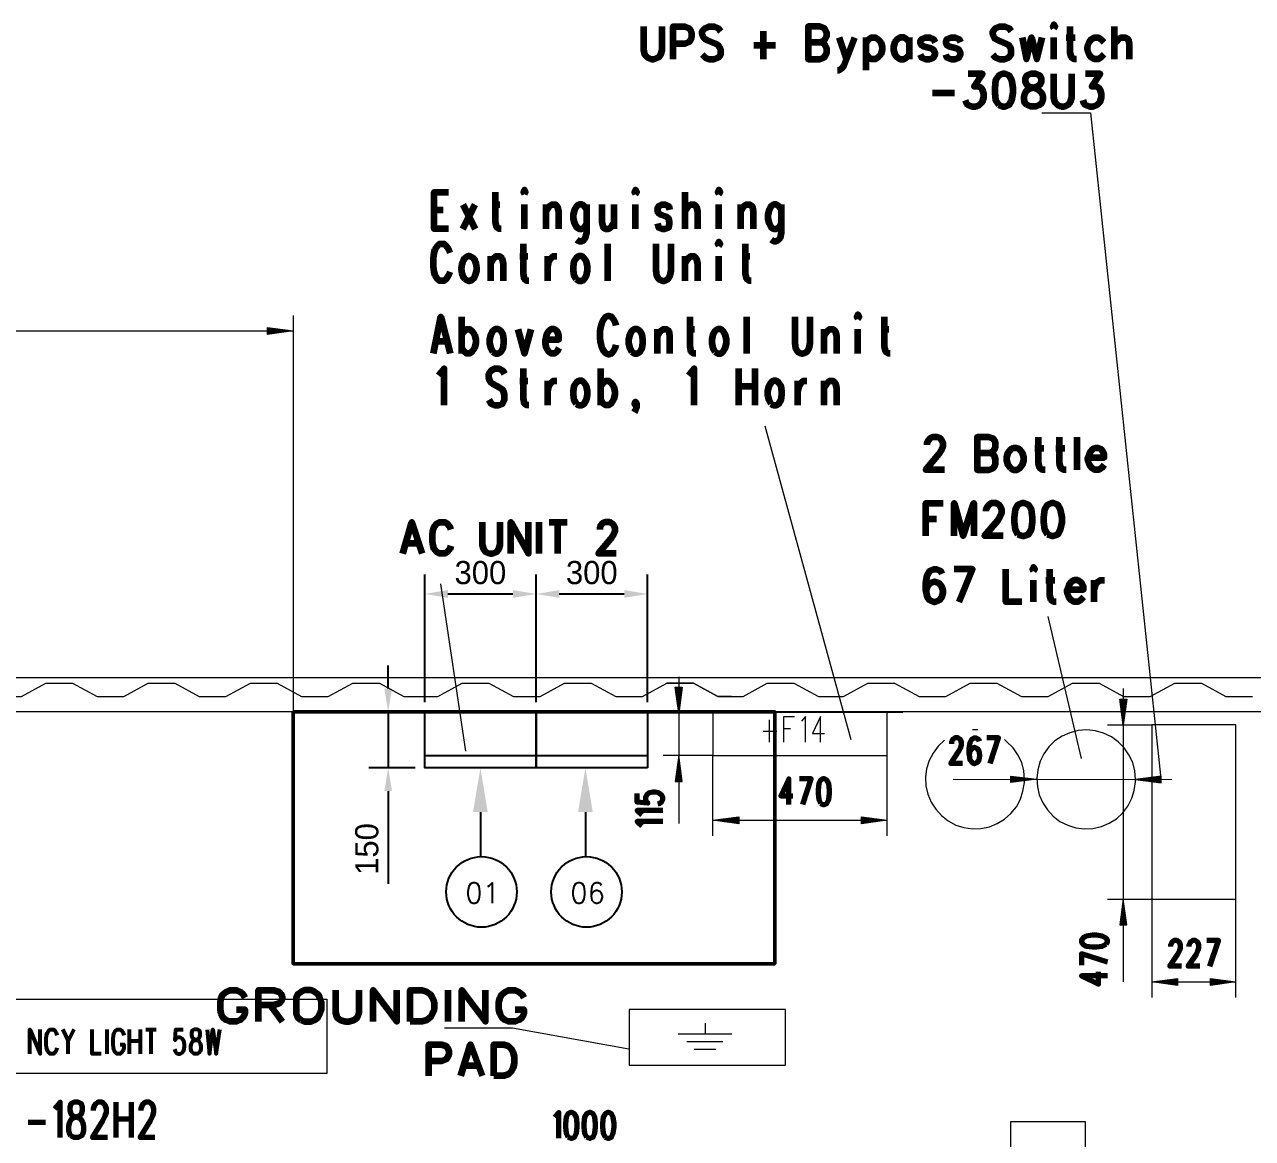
# Model space of a CAD drawing. Header units: metres. Extents: x 1223 to 5739, y -151236 to 19014.
# Drawn here: x 5089.5 to 5169, y -150991.4 to -150919.3 of the extents above; entities that cross this region are included whole.
import ezdxf
from ezdxf.enums import TextEntityAlignment as Align

# ---------------------------------------------------------------- set-up
doc = ezdxf.new("R2010")
doc.units = ezdxf.units.M
doc.layers.add('3', color=4, linetype='Continuous', lineweight=0)
for name, color, linetype in [('5', 5, 'Continuous'), ('ELL4', 3, 'Continuous'), ('PDF_Geometry', 7, 'Continuous')]:
    doc.layers.add(name, color=color, linetype=linetype)
doc.styles.add('R80', font='simplex.shx', dxfattribs={"height": 2})
doc.dimstyles.new('ISO-25', dxfattribs={"dimtxt": 2.5, "dimasz": 2.5, "dimexe": 1.25, "dimexo": 0.625, "dimtad": 1, "dimtxsty": 'Standard', "dimcen": 2.5, "dimadec": 0, "dimazin": 0, "dimtfac": 1, "dimtmove": 0, "dimatfit": 3, "dimfxl": 1, "dimarcsym": 0})

# ---------------------------------------------------------------- blocks, each defined once
blk = doc.blocks.new('*D10')
at = {"color": 0, "lineweight": -2}
for p, q in [((5149.093, -150883.291), (5149.093, -150875.046)), ((5156.307, -150883.291), (5156.307, -150875.046)), ((5150.593, -150876.296), (5154.807, -150876.296))]:
    blk.add_line(p, q, dxfattribs=at)
at = {"color": 0}
for points in [[(5150.593, -150876.046), (5150.593, -150876.546), (5149.093, -150876.296)], [(5154.807, -150876.546), (5154.807, -150876.046), (5156.307, -150876.296)]]:
    blk.add_solid(points, dxfattribs=at)
at = {"layer": 'Defpoints', "color": 0}
for p in [(5156.307, -150876.296), (5149.093, -150883.916), (5156.307, -150883.916)]:
    blk.add_point(p, dxfattribs=at)
at = {"color": 0, "insert": (5152.7, -150874.921), "char_height": 1.5, "attachment_point": 5}
blk.add_mtext('300', dxfattribs=at)
blk = doc.blocks.new('*D11')
at = {"color": 0, "lineweight": -2}
for p, q in [((5156.307, -150883.291), (5156.307, -150875.046)), ((5163.52, -150883.291), (5163.52, -150875.046)), ((5157.807, -150876.296), (5162.02, -150876.296))]:
    blk.add_line(p, q, dxfattribs=at)
at = {"color": 0}
for points in [[(5157.807, -150876.046), (5157.807, -150876.546), (5156.307, -150876.296)], [(5162.02, -150876.546), (5162.02, -150876.046), (5163.52, -150876.296)]]:
    blk.add_solid(points, dxfattribs=at)
at = {"layer": 'Defpoints', "color": 0}
for p in [(5163.52, -150876.296), (5156.307, -150883.916), (5163.52, -150883.916)]:
    blk.add_point(p, dxfattribs=at)
at = {"color": 0, "insert": (5159.914, -150874.921), "char_height": 1.5, "attachment_point": 5}
blk.add_mtext('300', dxfattribs=at)
blk = doc.blocks.new('*D12')
at = {"color": 0, "lineweight": -2}
for p, q in [((5113.013, -150962.307), (5113.013, -150960.807)), ((5114.755, -150963.807), (5111.763, -150963.807)), ((5113.013, -150963.807), (5113.013, -150967.446)), ((5114.755, -150967.446), (5111.763, -150967.446)), ((5113.013, -150968.946), (5113.013, -150974.946))]:
    blk.add_line(p, q, dxfattribs=at)
at = {"color": 0}
for points in [[(5112.763, -150962.307), (5113.263, -150962.307), (5113.013, -150963.807)], [(5113.263, -150968.946), (5112.763, -150968.946), (5113.013, -150967.446)]]:
    blk.add_solid(points, dxfattribs=at)
at = {"layer": 'Defpoints', "color": 0}
for p in [(5115.38, -150963.807), (5113.013, -150967.446), (5115.38, -150967.446)]:
    blk.add_point(p, dxfattribs=at)
at = {"color": 0, "insert": (5111.638, -150972.696), "char_height": 1.5, "attachment_point": 5, "rotation": 90}
blk.add_mtext('150', dxfattribs=at)

msp = doc.modelspace()

# ---------------------------------------------------------------- linework, layer by layer
at = {"layer": '3', "color": 4, "lineweight": -2}
for p, q in [((5118.987, -150970.301), (5118.987, -150973.2)), ((5125.788, -150970.301), (5125.788, -150973.2))]:
    msp.add_line(p, q, dxfattribs=at)
for centre in [(5119.058, -150975.473), (5125.859, -150975.473)]:
    msp.add_circle(centre, 2.284, dxfattribs=at)
for points in [[(5118.511, -150970.301), (5118.987, -150967.446), (5119.463, -150970.301)], [(5125.312, -150970.301), (5125.788, -150967.446), (5126.264, -150970.301)]]:
    msp.add_solid(points, dxfattribs=at)
at = {"layer": '5', "color": 5}
for p, q in [((5122.594, -150966.66), (5115.38, -150966.66)), ((5129.808, -150966.66), (5122.594, -150966.66))]:
    msp.add_line(p, q, dxfattribs=at)
for points in [[(5122.594, -150967.446), (5115.38, -150967.446), (5115.38, -150963.807), (5122.594, -150963.807)], [(5129.808, -150967.446), (5122.594, -150967.446), (5122.594, -150963.807), (5129.808, -150963.807)]]:
    msp.add_lwpolyline(points, close=True, dxfattribs=at)
at = {"layer": 'PDF_Geometry', "color": 8, "lineweight": 90}
for points in [[(5129.557, -150919.448), (5129.557, -150920.952), (5129.618, -150921.256), (5129.8, -150921.46), (5130.065, -150921.561), (5130.227, -150921.561), (5130.491, -150921.46), (5130.674, -150921.256), (5130.755, -150920.952), (5130.755, -150919.448)], [(5131.467, -150921.561), (5131.467, -150919.448), (5132.219, -150919.448), (5132.483, -150919.55), (5132.564, -150919.651), (5132.666, -150919.854), (5132.666, -150920.159), (5132.564, -150920.362), (5132.483, -150920.464), (5132.219, -150920.566), (5131.467, -150920.566)], [(5133.356, -150921.256), (5133.539, -150921.46), (5133.783, -150921.561), (5134.129, -150921.561), (5134.393, -150921.46), (5134.555, -150921.256), (5134.555, -150920.952), (5134.474, -150920.769), (5134.393, -150920.667), (5134.21, -150920.566), (5133.702, -150920.362), (5133.539, -150920.261), (5133.438, -150920.159), (5133.356, -150919.956), (5133.356, -150919.753), (5133.539, -150919.55), (5133.783, -150919.448), (5134.129, -150919.448), (5134.393, -150919.55), (5134.555, -150919.753)], [(5137.319, -150921.561), (5137.319, -150919.753)], [(5140.225, -150920.464), (5140.977, -150920.464), (5141.241, -150920.362), (5141.322, -150920.261), (5141.424, -150920.058), (5141.424, -150919.854), (5141.322, -150919.651), (5141.241, -150919.55), (5140.977, -150919.448), (5140.225, -150919.448), (5140.225, -150921.561), (5140.977, -150921.561), (5141.241, -150921.46), (5141.322, -150921.358), (5141.424, -150921.155), (5141.424, -150920.87), (5141.322, -150920.667), (5141.241, -150920.566), (5140.977, -150920.464)], [(5152.173, -150921.256), (5152.356, -150921.46), (5152.6, -150921.561), (5152.945, -150921.561), (5153.209, -150921.46), (5153.372, -150921.256), (5153.372, -150920.952), (5153.29, -150920.769), (5153.209, -150920.667), (5153.026, -150920.566), (5152.518, -150920.362), (5152.356, -150920.261), (5152.254, -150920.159), (5152.173, -150919.956), (5152.173, -150919.753), (5152.356, -150919.55), (5152.6, -150919.448), (5152.945, -150919.448), (5153.209, -150919.55), (5153.372, -150919.753)], [(5157.598, -150921.561), (5157.436, -150921.561), (5157.273, -150921.46), (5157.192, -150921.155), (5157.192, -150919.448)], [(5160.057, -150921.561), (5160.057, -150919.448)], [(5136.689, -150920.667), (5138.091, -150920.667)], [(5142.114, -150922.272), (5142.216, -150922.272), (5142.379, -150922.171), (5142.541, -150921.968), (5142.704, -150921.561), (5142.216, -150920.159)], [(5142.704, -150921.561), (5143.232, -150920.159)], [(5143.964, -150922.272), (5143.964, -150920.159)], [(5143.964, -150920.464), (5144.146, -150920.261), (5144.309, -150920.159), (5144.573, -150920.159), (5144.736, -150920.261), (5144.919, -150920.464), (5145, -150920.769), (5145, -150920.952), (5144.919, -150921.256), (5144.736, -150921.46), (5144.573, -150921.561), (5144.309, -150921.561), (5144.146, -150921.46), (5143.964, -150921.256)], [(5146.768, -150920.464), (5146.585, -150920.261), (5146.422, -150920.159), (5146.158, -150920.159), (5145.996, -150920.261), (5145.833, -150920.464), (5145.731, -150920.769), (5145.731, -150920.952), (5145.833, -150921.256), (5145.996, -150921.46), (5146.158, -150921.561), (5146.422, -150921.561), (5146.585, -150921.46), (5146.768, -150921.256)], [(5146.768, -150921.561), (5146.768, -150920.159)], [(5147.479, -150921.256), (5147.56, -150921.46), (5147.824, -150921.561), (5148.089, -150921.561), (5148.332, -150921.46), (5148.434, -150921.256), (5148.434, -150921.155), (5148.332, -150920.952), (5148.17, -150920.87), (5147.743, -150920.769), (5147.56, -150920.667), (5147.479, -150920.464), (5147.56, -150920.261), (5147.824, -150920.159), (5148.089, -150920.159), (5148.332, -150920.261), (5148.434, -150920.464)], [(5149.125, -150921.256), (5149.206, -150921.46), (5149.47, -150921.561), (5149.734, -150921.561), (5149.999, -150921.46), (5150.08, -150921.256), (5150.08, -150921.155), (5149.999, -150920.952), (5149.816, -150920.87), (5149.389, -150920.769), (5149.206, -150920.667), (5149.125, -150920.464), (5149.206, -150920.261), (5149.47, -150920.159), (5149.734, -150920.159), (5149.999, -150920.261), (5150.08, -150920.464)], [(5154.083, -150920.159), (5154.347, -150921.561), (5154.672, -150920.159), (5155.018, -150921.561), (5155.363, -150920.159)], [(5156.135, -150921.561), (5156.135, -150920.159)], [(5156.928, -150920.159), (5157.517, -150920.159)], [(5159.366, -150921.256), (5159.163, -150921.46), (5159, -150921.561), (5158.757, -150921.561), (5158.574, -150921.46), (5158.411, -150921.256), (5158.31, -150920.952), (5158.31, -150920.769), (5158.411, -150920.464), (5158.574, -150920.261), (5158.757, -150920.159), (5159, -150920.159), (5159.163, -150920.261), (5159.366, -150920.464)], [(5160.057, -150920.566), (5160.321, -150920.261), (5160.484, -150920.159), (5160.748, -150920.159), (5160.931, -150920.261), (5161.012, -150920.566), (5161.012, -150921.561)], [(5150.385, -150924.223), (5150.466, -150924.426), (5150.568, -150924.528), (5150.811, -150924.63), (5151.076, -150924.63), (5151.319, -150924.528), (5151.502, -150924.325), (5151.584, -150924.02), (5151.584, -150923.837), (5151.502, -150923.532), (5151.421, -150923.431), (5151.238, -150923.329), (5150.974, -150923.329), (5151.502, -150922.516), (5150.568, -150922.516)], [(5156.095, -150922.516), (5156.095, -150924.02), (5156.176, -150924.325), (5156.359, -150924.528), (5156.603, -150924.63), (5156.786, -150924.63), (5157.029, -150924.528), (5157.212, -150924.325), (5157.294, -150924.02), (5157.294, -150922.516)], [(5158.005, -150924.223), (5158.066, -150924.426), (5158.167, -150924.528), (5158.431, -150924.63), (5158.675, -150924.63), (5158.939, -150924.528), (5159.122, -150924.325), (5159.204, -150924.02), (5159.204, -150923.837), (5159.122, -150923.532), (5159.041, -150923.431), (5158.858, -150923.329), (5158.594, -150923.329), (5159.122, -150922.516), (5158.167, -150922.516)], [(5148.271, -150923.735), (5149.694, -150923.735)], [(5149.044, -150948.14), (5147.845, -150948.14), (5148.678, -150947.144), (5148.881, -150946.839), (5148.962, -150946.636), (5148.962, -150946.433), (5148.881, -150946.23), (5148.779, -150946.128), (5148.597, -150946.027), (5148.271, -150946.027), (5148.089, -150946.128), (5148.007, -150946.23), (5147.906, -150946.433), (5147.906, -150946.535)], [(5151.157, -150947.043), (5151.929, -150947.043), (5152.193, -150946.941), (5152.274, -150946.839), (5152.356, -150946.636), (5152.356, -150946.433), (5152.274, -150946.23), (5152.193, -150946.128), (5151.929, -150946.027), (5151.157, -150946.027), (5151.157, -150948.14), (5151.929, -150948.14), (5152.193, -150948.038), (5152.274, -150947.937), (5152.356, -150947.734), (5152.356, -150947.449), (5152.274, -150947.246), (5152.193, -150947.144), (5151.929, -150947.043)], [(5155.566, -150948.14), (5155.383, -150948.14), (5155.221, -150948.038), (5155.14, -150947.734), (5155.14, -150946.027)], [(5156.928, -150948.14), (5156.765, -150948.14), (5156.582, -150948.038), (5156.501, -150947.734), (5156.501, -150946.027)], [(5157.639, -150948.14), (5157.639, -150946.027)], [(5154.896, -150946.738), (5155.485, -150946.738)], [(5156.257, -150946.738), (5156.847, -150946.738)], [(5159.387, -150947.835), (5159.204, -150948.038), (5159.021, -150948.14), (5158.777, -150948.14), (5158.614, -150948.038), (5158.431, -150947.835), (5158.33, -150947.53), (5158.33, -150947.347), (5159.387, -150947.347), (5159.387, -150947.144), (5159.305, -150946.941), (5159.204, -150946.839), (5159.021, -150946.738), (5158.777, -150946.738), (5158.614, -150946.839), (5158.431, -150947.043), (5158.33, -150947.347)], [(5147.845, -150952.427), (5147.845, -150950.314), (5148.962, -150950.314)], [(5149.674, -150952.427), (5149.674, -150950.314), (5150.263, -150952.427), (5150.954, -150950.314), (5150.954, -150952.427)], [(5152.843, -150952.427), (5151.645, -150952.427), (5152.498, -150951.432), (5152.681, -150951.127), (5152.762, -150950.924), (5152.762, -150950.721), (5152.681, -150950.517), (5152.579, -150950.416), (5152.417, -150950.314), (5152.071, -150950.314), (5151.909, -150950.416), (5151.827, -150950.517), (5151.726, -150950.721), (5151.726, -150950.822)], [(5113.971, -150953.565), (5114.54, -150951.533), (5115.211, -150953.565)], [(5117.08, -150953.078), (5116.999, -150953.281), (5116.836, -150953.484), (5116.674, -150953.565), (5116.328, -150953.565), (5116.166, -150953.484), (5116.003, -150953.281), (5115.922, -150953.078), (5115.881, -150952.793), (5115.881, -150952.306), (5115.922, -150952.021), (5116.003, -150951.818), (5116.166, -150951.635), (5116.328, -150951.533), (5116.674, -150951.533), (5116.836, -150951.635), (5116.999, -150951.818), (5117.08, -150952.021)], [(5119.112, -150951.533), (5119.112, -150952.996), (5119.193, -150953.281), (5119.356, -150953.484), (5119.6, -150953.565), (5119.762, -150953.565), (5120.006, -150953.484), (5120.189, -150953.281), (5120.27, -150952.996), (5120.27, -150951.533)], [(5120.961, -150953.565), (5120.961, -150951.533), (5122.099, -150953.565), (5122.099, -150951.533)], [(5122.79, -150953.565), (5122.79, -150951.533)], [(5123.44, -150951.533), (5124.598, -150951.533)], [(5124.009, -150953.565), (5124.009, -150951.533)], [(5127.789, -150953.565), (5126.63, -150953.565), (5127.443, -150952.61), (5127.626, -150952.306), (5127.707, -150952.123), (5127.707, -150951.919), (5127.626, -150951.737), (5127.525, -150951.635), (5127.362, -150951.533), (5127.037, -150951.533), (5126.874, -150951.635), (5126.793, -150951.737), (5126.712, -150951.919), (5126.712, -150952.021)], [(5147.845, -150951.33), (5148.536, -150951.33)], [(5114.134, -150952.895), (5114.967, -150952.895)], [(5147.845, -150956.004), (5147.926, -150956.39), (5148.089, -150956.593), (5148.353, -150956.695), (5148.434, -150956.695), (5148.698, -150956.593), (5148.881, -150956.39), (5148.962, -150956.085), (5148.962, -150956.004), (5148.881, -150955.699), (5148.698, -150955.496), (5148.434, -150955.394), (5148.353, -150955.394), (5148.089, -150955.496), (5147.926, -150955.699), (5147.845, -150956.004), (5147.845, -150955.496), (5147.926, -150954.988), (5148.089, -150954.683), (5148.353, -150954.581), (5148.536, -150954.581), (5148.779, -150954.683), (5148.881, -150954.886)], [(5149.999, -150956.695), (5150.852, -150954.581), (5149.674, -150954.581)], [(5154.042, -150956.695), (5153.006, -150956.695), (5153.006, -150954.581)], [(5156.278, -150956.695), (5156.115, -150956.695), (5155.952, -150956.593), (5155.871, -150956.288), (5155.871, -150954.581)], [(5154.815, -150956.695), (5154.815, -150955.293)], [(5155.607, -150955.293), (5156.196, -150955.293)], [(5158.045, -150956.39), (5157.842, -150956.593), (5157.68, -150956.695), (5157.436, -150956.695), (5157.253, -150956.593), (5157.09, -150956.39), (5156.989, -150956.085), (5156.989, -150955.902), (5158.045, -150955.902), (5158.045, -150955.699), (5157.944, -150955.496), (5157.842, -150955.394), (5157.68, -150955.293), (5157.436, -150955.293), (5157.253, -150955.394), (5157.09, -150955.597), (5156.989, -150955.902)], [(5158.736, -150956.695), (5158.736, -150955.293)], [(5158.736, -150955.902), (5158.818, -150955.597), (5158.98, -150955.394), (5159.143, -150955.293), (5159.407, -150955.293)], [(5103.201, -150983.091), (5103.73, -150983.091), (5103.73, -150983.375), (5103.628, -150983.578), (5103.425, -150983.781), (5103.201, -150983.863), (5102.754, -150983.863), (5102.531, -150983.781), (5102.307, -150983.578), (5102.206, -150983.375), (5102.145, -150983.091), (5102.145, -150982.603), (5102.206, -150982.318), (5102.307, -150982.115), (5102.531, -150981.932), (5102.754, -150981.831), (5103.201, -150981.831), (5103.425, -150981.932), (5103.628, -150982.115), (5103.73, -150982.318)], [(5104.624, -150983.863), (5104.624, -150981.831), (5105.599, -150981.831), (5105.945, -150981.932), (5106.046, -150982.034), (5106.148, -150982.217), (5106.148, -150982.42), (5106.046, -150982.603), (5105.945, -150982.704), (5105.599, -150982.806), (5104.624, -150982.806)], [(5109.602, -150981.831), (5109.602, -150983.294), (5109.684, -150983.578), (5109.927, -150983.781), (5110.252, -150983.863), (5110.456, -150983.863), (5110.781, -150983.781), (5111.025, -150983.578), (5111.126, -150983.294), (5111.126, -150981.831)], [(5112.041, -150983.863), (5112.041, -150981.831), (5113.565, -150983.863), (5113.565, -150981.831)], [(5116.897, -150983.863), (5116.897, -150981.831)], [(5117.791, -150983.863), (5117.791, -150981.831), (5119.315, -150983.863), (5119.315, -150981.831)], [(5121.246, -150983.091), (5121.794, -150983.091), (5121.794, -150983.375), (5121.693, -150983.578), (5121.469, -150983.781), (5121.246, -150983.863), (5120.799, -150983.863), (5120.595, -150983.781), (5120.372, -150983.578), (5120.27, -150983.375), (5120.189, -150983.091), (5120.189, -150982.603), (5120.27, -150982.318), (5120.372, -150982.115), (5120.595, -150981.932), (5120.799, -150981.831), (5121.246, -150981.831), (5121.469, -150981.932), (5121.693, -150982.115), (5121.794, -150982.318)], [(5105.376, -150982.806), (5106.148, -150983.863)], [(5115.637, -150987.378), (5115.637, -150985.346), (5116.47, -150985.346), (5116.755, -150985.448), (5116.836, -150985.549), (5116.938, -150985.732), (5116.938, -150986.017), (5116.836, -150986.22), (5116.755, -150986.321), (5116.47, -150986.423), (5115.637, -150986.423)], [(5117.71, -150987.378), (5118.34, -150985.346), (5119.092, -150987.378)], [(5117.893, -150986.708), (5118.828, -150986.708)]]:
    msp.add_lwpolyline(points, dxfattribs=at)
for points in [[(5156.135, -150919.55), (5156.217, -150919.448), (5156.135, -150919.326), (5156.054, -150919.448)], [(5152.559, -150924.528), (5152.803, -150924.63), (5152.965, -150924.63), (5153.23, -150924.528), (5153.412, -150924.223), (5153.494, -150923.735), (5153.494, -150923.431), (5153.412, -150922.923), (5153.23, -150922.618), (5152.965, -150922.516), (5152.803, -150922.516), (5152.559, -150922.618), (5152.356, -150922.923), (5152.295, -150923.431), (5152.295, -150923.735), (5152.356, -150924.223)], [(5154.367, -150924.528), (5154.266, -150924.426), (5154.205, -150924.223), (5154.205, -150923.939), (5154.266, -150923.735), (5154.449, -150923.532), (5154.713, -150923.431), (5155.038, -150923.329), (5155.221, -150923.227), (5155.323, -150923.024), (5155.323, -150922.821), (5155.221, -150922.618), (5154.957, -150922.516), (5154.632, -150922.516), (5154.367, -150922.618), (5154.266, -150922.821), (5154.266, -150923.024), (5154.367, -150923.227), (5154.53, -150923.329), (5154.875, -150923.431), (5155.119, -150923.532), (5155.323, -150923.735), (5155.404, -150923.939), (5155.404, -150924.223), (5155.323, -150924.426), (5155.221, -150924.528), (5154.957, -150924.63), (5154.632, -150924.63)], [(5153.311, -150948.038), (5153.494, -150948.14), (5153.758, -150948.14), (5153.92, -150948.038), (5154.103, -150947.835), (5154.185, -150947.53), (5154.185, -150947.347), (5154.103, -150947.043), (5153.92, -150946.839), (5153.758, -150946.738), (5153.494, -150946.738), (5153.311, -150946.839), (5153.148, -150947.043), (5153.067, -150947.347), (5153.067, -150947.53), (5153.148, -150947.835)], [(5153.799, -150952.326), (5154.063, -150952.427), (5154.225, -150952.427), (5154.489, -150952.326), (5154.672, -150952.021), (5154.754, -150951.533), (5154.754, -150951.229), (5154.672, -150950.721), (5154.489, -150950.416), (5154.225, -150950.314), (5154.063, -150950.314), (5153.799, -150950.416), (5153.616, -150950.721), (5153.555, -150951.229), (5153.555, -150951.533), (5153.616, -150952.021)], [(5155.709, -150952.326), (5155.973, -150952.427), (5156.135, -150952.427), (5156.379, -150952.326), (5156.562, -150952.021), (5156.664, -150951.533), (5156.664, -150951.229), (5156.562, -150950.721), (5156.379, -150950.416), (5156.135, -150950.314), (5155.973, -150950.314), (5155.709, -150950.416), (5155.526, -150950.721), (5155.465, -150951.229), (5155.465, -150951.533), (5155.526, -150952.021)], [(5154.815, -150954.683), (5154.896, -150954.581), (5154.815, -150954.459), (5154.733, -150954.581)], [(5107.387, -150983.781), (5107.591, -150983.863), (5108.017, -150983.863), (5108.241, -150983.781), (5108.485, -150983.578), (5108.586, -150983.375), (5108.688, -150983.091), (5108.688, -150982.603), (5108.586, -150982.318), (5108.485, -150982.115), (5108.241, -150981.932), (5108.017, -150981.831), (5107.591, -150981.831), (5107.387, -150981.932), (5107.143, -150982.115), (5107.062, -150982.318), (5107.062, -150982.603), (5107.062, -150983.091), (5107.062, -150983.375), (5107.143, -150983.578)], [(5114.438, -150983.863), (5114.438, -150981.831), (5115.19, -150981.831), (5115.515, -150981.932), (5115.759, -150982.115), (5115.861, -150982.318), (5115.983, -150982.603), (5115.983, -150983.091), (5115.861, -150983.375), (5115.759, -150983.578), (5115.515, -150983.781), (5115.19, -150983.863)], [(5119.864, -150987.378), (5119.864, -150985.346), (5120.514, -150985.346), (5120.778, -150985.448), (5120.981, -150985.631), (5121.083, -150985.834), (5121.164, -150986.118), (5121.164, -150986.606), (5121.083, -150986.89), (5120.981, -150987.094), (5120.778, -150987.297), (5120.514, -150987.378)]]:
    msp.add_lwpolyline(points, close=True, dxfattribs=at)
at = {"layer": 'PDF_Geometry', "color": 8, "lineweight": 13}
for points in [[(5155.343, -150925.036), (5158.492, -150925.036), (5163.044, -150967.932)], [(5106.859, -150938.163), (5106.859, -150971.955)], [(5105.172, -150938.996), (5106.412, -150939.158), (5105.172, -150939.321)], [(5062.46, -150939.158), (5106.859, -150939.158)], [(5105.172, -150939.057), (5105.985, -150939.158), (5105.172, -150939.26)], [(5105.172, -150939.118), (5105.538, -150939.158), (5105.172, -150939.219)], [(5137.4, -150945.295), (5142.988, -150965.615)], [(5116.409, -150955.536), (5118.015, -150966.367)], [(5155.729, -150957.65), (5157.903, -150966.834)], [(4989.002, -151051.122), (5284.294, -151051.122), (5284.294, -151048.725), (5286.692, -151048.725), (5286.692, -150964.01), (5284.294, -150964.01), (5284.294, -150961.612), (4989.002, -150961.612), (4989.002, -150964.01), (4986.605, -150964.01), (4986.605, -151048.725), (4989.063, -151048.725), (4989.307, -151048.481), (5054.697, -151048.481)], [(5088.408, -150962.831), (5089.262, -150962.831), (5090.847, -150961.958)], [(5089.262, -150962.831), (5090.847, -150961.958), (5092.574, -150961.958), (5094.159, -150962.831), (5095.033, -150962.831), (5095.886, -150962.831), (5097.471, -150961.958), (5099.198, -150961.958), (5100.783, -150962.831), (5101.657, -150962.831), (5102.511, -150962.831), (5104.095, -150961.958), (5105.823, -150961.958), (5107.408, -150962.831), (5108.281, -150962.831), (5109.135, -150962.831), (5110.72, -150961.958), (5112.447, -150961.958), (5114.032, -150962.831), (5114.906, -150962.831)], [(5114.499, -150962.831), (5115.373, -150962.831), (5116.227, -150962.831), (5117.812, -150961.958), (5119.539, -150961.958), (5121.124, -150962.831), (5121.998, -150962.831), (5122.851, -150962.831), (5124.436, -150961.958), (5126.163, -150961.958), (5127.748, -150962.831), (5128.622, -150962.831), (5129.475, -150962.831), (5131.06, -150961.958), (5132.787, -150961.958), (5134.372, -150962.831)], [(5134.393, -150962.831), (5135.246, -150962.831), (5134.372, -150962.831), (5132.787, -150961.958), (5131.06, -150961.958)], [(5131.832, -150961.551), (5131.832, -150971.041)], [(5135.124, -150962.831), (5135.998, -150962.831), (5137.563, -150961.958), (5139.29, -150961.958), (5140.875, -150962.831), (5141.749, -150962.831)], [(5141.627, -150962.831), (5142.501, -150962.831), (5144.085, -150961.958), (5145.813, -150961.958), (5147.398, -150962.831), (5148.251, -150962.831), (5149.125, -150962.831), (5150.71, -150961.958), (5152.437, -150961.958), (5154.022, -150962.831), (5154.875, -150962.831), (5155.749, -150962.831), (5157.334, -150961.958), (5159.061, -150961.958), (5160.646, -150962.831), (5161.5, -150962.831), (5162.374, -150962.831), (5163.959, -150961.958), (5165.686, -150961.958), (5167.271, -150962.831), (5168.124, -150962.831), (5168.998, -150962.831)], [(5107.611, -150962.831), (5108.749, -150962.831)], [(5131.67, -150962.222), (5131.832, -150963.461), (5131.995, -150962.222)], [(5131.731, -150962.222), (5131.832, -150963.014), (5131.934, -150962.222)], [(5131.771, -150962.222), (5131.832, -150962.588), (5131.873, -150962.222)], [(5160.626, -150962.303), (5160.626, -150981.302)], [(5160.463, -150962.994), (5160.626, -150964.213), (5160.789, -150962.994)], [(5160.524, -150962.994), (5160.626, -150963.786), (5160.728, -150962.994)], [(5160.585, -150962.974), (5160.626, -150963.339), (5160.667, -150962.974)], [(5284.294, -150963.807), (4989.246, -150963.807), (4989.246, -151048.481), (5054.108, -151048.481)], [(5130.816, -150963.888), (5134.047, -150963.888), (5134.047, -150966.652), (5130.816, -150966.652)], [(5133.864, -150963.827), (5146.341, -150963.827)], [(5134.047, -150971.854), (5134.047, -150966.652), (5145.325, -150966.652), (5145.325, -150963.888)], [(5137.705, -150965.778), (5137.705, -150964.335)], [(5138.64, -150965.778), (5138.64, -150964.112), (5139.331, -150964.112)], [(5140.042, -150965.778), (5140.042, -150964.112), (5139.778, -150964.416)], [(5141.017, -150965.778), (5141.017, -150964.112), (5140.489, -150965.209), (5141.281, -150965.209)], [(5137.299, -150965.067), (5138.193, -150965.067)], [(5138.64, -150964.904), (5139.066, -150964.904)], [(5151.198, -150964.985), (5150.852, -150964.985)], [(5159.61, -150964.66), (5162.475, -150964.66)], [(5149.044, -150965.656), (5148.637, -150966.042), (5148.312, -150966.489), (5148.048, -150966.977), (5147.885, -150967.505), (5147.824, -150968.054), (5147.845, -150968.602), (5147.967, -150969.151), (5148.17, -150969.659), (5148.475, -150970.126), (5148.84, -150970.533), (5149.287, -150970.878), (5149.775, -150971.142), (5150.303, -150971.305), (5150.852, -150971.386), (5151.401, -150971.366), (5151.949, -150971.264), (5152.457, -150971.041), (5152.925, -150970.756), (5153.351, -150970.39), (5153.697, -150969.964), (5153.961, -150969.476), (5154.124, -150968.948), (5154.225, -150968.399), (5154.225, -150968.196), (5154.185, -150967.627), (5154.042, -150967.099), (5153.799, -150966.591), (5153.494, -150966.144), (5153.087, -150965.757), (5152.925, -150965.615)], [(5145.325, -150971.854), (5145.325, -150966.652)], [(5131.67, -150968.318), (5131.832, -150967.099), (5131.995, -150968.318)], [(5131.731, -150968.318), (5131.832, -150967.525), (5131.934, -150968.318)], [(5131.771, -150968.338), (5131.832, -150967.972), (5131.873, -150968.338)], [(5149.613, -150968.176), (5163.776, -150968.196)], [(5153.331, -150968.135), (5153.697, -150968.176), (5153.331, -150968.237)], [(5153.351, -150968.013), (5154.571, -150968.176), (5153.351, -150968.338)], [(5153.351, -150968.074), (5154.144, -150968.176), (5153.351, -150968.297)], [(5155.018, -150968.176), (5155.018, -150968.176)], [(5161.419, -150968.196), (5161.419, -150968.196)], [(5163.085, -150968.033), (5161.866, -150968.196), (5163.085, -150968.358)], [(5163.105, -150968.094), (5162.292, -150968.196), (5163.105, -150968.297)], [(5163.105, -150968.155), (5162.739, -150968.196), (5163.105, -150968.237)], [(5134.047, -150970.838), (5145.325, -150970.838)], [(5135.714, -150970.675), (5134.474, -150970.838), (5135.714, -150971)], [(5135.714, -150970.736), (5134.921, -150970.838), (5135.714, -150970.939)], [(5135.714, -150970.797), (5135.348, -150970.838), (5135.714, -150970.898)], [(5143.638, -150970.736), (5144.451, -150970.838), (5143.638, -150970.939)], [(5143.638, -150970.797), (5144.004, -150970.838), (5143.638, -150970.898)], [(5143.659, -150970.675), (5144.878, -150970.838), (5143.659, -150971)], [(5159.61, -150975.938), (5162.475, -150975.938), (5162.475, -150982.318)], [(5160.463, -150977.604), (5160.626, -150976.385), (5160.789, -150977.604)], [(5167.921, -150982.318), (5167.921, -150975.938)], [(5160.524, -150977.604), (5160.626, -150976.812), (5160.728, -150977.604)], [(5160.585, -150977.624), (5160.626, -150977.238), (5160.667, -150977.624)], [(5164.162, -150981.14), (5162.922, -150981.302), (5164.162, -150981.465)], [(5166.255, -150981.14), (5167.494, -150981.302), (5166.255, -150981.465)], [(5162.475, -150981.302), (5167.921, -150981.302)], [(5164.162, -150981.201), (5163.349, -150981.302), (5164.162, -150981.404)], [(5164.162, -150981.262), (5163.796, -150981.302), (5164.162, -150981.363)], [(5166.255, -150981.201), (5167.047, -150981.302), (5166.255, -150981.404)], [(5166.255, -150981.262), (5166.62, -150981.302), (5166.255, -150981.363)], [(5116.653, -150984.269), (5121.063, -150984.269), (5128.602, -150985.631)], [(5133.539, -150983.964), (5133.539, -150984.635)], [(5131.792, -150984.655), (5135.267, -150984.655)], [(5132.361, -150985.163), (5134.698, -150985.163)], [(5132.828, -150985.651), (5134.23, -150985.651)]]:
    msp.add_lwpolyline(points, dxfattribs=at)
at = {"layer": 'PDF_Geometry', "color": 8, "lineweight": 100}
for points in [[(5116.917, -150932.554), (5115.983, -150932.554), (5115.983, -150930.177), (5116.917, -150930.177)], [(5120.331, -150932.554), (5120.189, -150932.554), (5120.047, -150932.453), (5119.965, -150932.107), (5119.965, -150930.177)], [(5132.259, -150932.554), (5132.259, -150930.177)], [(5117.852, -150932.554), (5118.645, -150930.969)], [(5117.852, -150930.969), (5118.645, -150932.554)], [(5119.762, -150930.969), (5120.25, -150930.969)], [(5121.835, -150932.554), (5121.835, -150930.969)], [(5123.257, -150932.554), (5123.257, -150930.969)], [(5123.257, -150931.416), (5123.461, -150931.091), (5123.603, -150930.969), (5123.847, -150930.969), (5123.969, -150931.091), (5124.05, -150931.416), (5124.05, -150932.554)], [(5125.879, -150931.315), (5125.716, -150931.091), (5125.574, -150930.969), (5125.371, -150930.969), (5125.228, -150931.091), (5125.086, -150931.315), (5125.005, -150931.64), (5125.005, -150931.884), (5125.086, -150932.209), (5125.228, -150932.453), (5125.371, -150932.554), (5125.574, -150932.554), (5125.716, -150932.453), (5125.879, -150932.209)], [(5125.228, -150933.245), (5125.371, -150933.347), (5125.574, -150933.347), (5125.716, -150933.245), (5125.797, -150933.123), (5125.879, -150932.778), (5125.879, -150930.969)], [(5126.854, -150930.969), (5126.854, -150932.107), (5126.935, -150932.453), (5127.078, -150932.554), (5127.281, -150932.554), (5127.443, -150932.453), (5127.646, -150932.107)], [(5127.646, -150932.554), (5127.646, -150930.969)], [(5129.028, -150932.554), (5129.028, -150930.969)], [(5130.451, -150932.209), (5130.532, -150932.453), (5130.735, -150932.554), (5130.959, -150932.554), (5131.182, -150932.453), (5131.243, -150932.209), (5131.243, -150932.107), (5131.182, -150931.884), (5131.04, -150931.762), (5130.674, -150931.64), (5130.532, -150931.538), (5130.451, -150931.315), (5130.532, -150931.091), (5130.735, -150930.969), (5130.959, -150930.969), (5131.182, -150931.091), (5131.243, -150931.315)], [(5132.259, -150931.416), (5132.462, -150931.091), (5132.605, -150930.969), (5132.828, -150930.969), (5132.97, -150931.091), (5133.052, -150931.416), (5133.052, -150932.554)], [(5134.433, -150932.554), (5134.433, -150930.969)], [(5135.856, -150932.554), (5135.856, -150930.969)], [(5135.856, -150931.416), (5136.059, -150931.091), (5136.201, -150930.969), (5136.445, -150930.969), (5136.587, -150931.091), (5136.648, -150931.416), (5136.648, -150932.554)], [(5138.477, -150931.315), (5138.315, -150931.091), (5138.172, -150930.969), (5137.969, -150930.969), (5137.827, -150931.091), (5137.685, -150931.315), (5137.603, -150931.64), (5137.603, -150931.884), (5137.685, -150932.209), (5137.827, -150932.453), (5137.969, -150932.554), (5138.172, -150932.554), (5138.315, -150932.453), (5138.477, -150932.209)], [(5137.827, -150933.245), (5137.969, -150933.347), (5138.172, -150933.347), (5138.315, -150933.245), (5138.416, -150933.123), (5138.477, -150932.778), (5138.477, -150930.969)], [(5115.983, -150931.315), (5116.572, -150931.315)], [(5116.999, -150935.338), (5116.917, -150935.562), (5116.775, -150935.806), (5116.633, -150935.907), (5116.349, -150935.907), (5116.206, -150935.806), (5116.064, -150935.562), (5115.983, -150935.338), (5115.942, -150934.993), (5115.942, -150934.444), (5115.983, -150934.099), (5116.064, -150933.875), (5116.206, -150933.652), (5116.349, -150933.53), (5116.633, -150933.53), (5116.775, -150933.652), (5116.917, -150933.875), (5116.999, -150934.099)], [(5122.119, -150935.907), (5121.977, -150935.907), (5121.835, -150935.806), (5121.774, -150935.46), (5121.774, -150933.53)], [(5127.24, -150935.907), (5127.24, -150933.53)], [(5130.349, -150933.53), (5130.349, -150935.237), (5130.39, -150935.562), (5130.552, -150935.806), (5130.776, -150935.907), (5130.918, -150935.907), (5131.121, -150935.806), (5131.284, -150935.562), (5131.345, -150935.237), (5131.345, -150933.53)], [(5136.526, -150935.907), (5136.384, -150935.907), (5136.242, -150935.806), (5136.161, -150935.46), (5136.161, -150933.53)], [(5119.661, -150935.907), (5119.661, -150934.322)], [(5119.661, -150934.769), (5119.864, -150934.444), (5120.006, -150934.322), (5120.23, -150934.322), (5120.372, -150934.444), (5120.453, -150934.769), (5120.453, -150935.907)], [(5121.55, -150934.322), (5122.058, -150934.322)], [(5123.359, -150935.907), (5123.359, -150934.322)], [(5123.359, -150934.993), (5123.42, -150934.668), (5123.562, -150934.444), (5123.704, -150934.322), (5123.928, -150934.322)], [(5132.259, -150935.907), (5132.259, -150934.322)], [(5132.259, -150934.769), (5132.462, -150934.444), (5132.605, -150934.322), (5132.828, -150934.322), (5132.97, -150934.444), (5133.052, -150934.769), (5133.052, -150935.907)], [(5134.433, -150935.907), (5134.433, -150934.322)], [(5135.957, -150934.322), (5136.445, -150934.322)], [(5115.942, -150940.621), (5116.43, -150938.244), (5117.019, -150940.621)], [(5117.791, -150940.621), (5117.791, -150938.244)], [(5132.93, -150940.621), (5132.787, -150940.621), (5132.645, -150940.52), (5132.564, -150940.174), (5132.564, -150938.244)], [(5136.242, -150940.621), (5136.242, -150938.244)], [(5139.351, -150938.244), (5139.351, -150939.951), (5139.392, -150940.276), (5139.554, -150940.52), (5139.757, -150940.621), (5139.9, -150940.621), (5140.123, -150940.52), (5140.286, -150940.276), (5140.347, -150939.951), (5140.347, -150938.244)], [(5145.528, -150940.621), (5145.386, -150940.621), (5145.244, -150940.52), (5145.162, -150940.174), (5145.162, -150938.244)], [(5117.791, -150939.382), (5117.954, -150939.158), (5118.096, -150939.037), (5118.299, -150939.037), (5118.441, -150939.158), (5118.604, -150939.382), (5118.685, -150939.707), (5118.685, -150939.951), (5118.604, -150940.276), (5118.441, -150940.52), (5118.299, -150940.621), (5118.096, -150940.621), (5117.954, -150940.52), (5117.791, -150940.276)], [(5121.408, -150939.037), (5121.835, -150940.621), (5122.282, -150939.037)], [(5124.07, -150940.276), (5123.928, -150940.52), (5123.786, -150940.621), (5123.562, -150940.621), (5123.42, -150940.52), (5123.278, -150940.276), (5123.196, -150939.951), (5123.196, -150939.707), (5124.07, -150939.707), (5124.07, -150939.484), (5124.009, -150939.26), (5123.928, -150939.158), (5123.786, -150939.037), (5123.562, -150939.037), (5123.42, -150939.158), (5123.278, -150939.382), (5123.196, -150939.707)], [(5130.451, -150940.621), (5130.451, -150939.037)], [(5130.451, -150939.484), (5130.674, -150939.158), (5130.816, -150939.037), (5131.04, -150939.037), (5131.182, -150939.158), (5131.243, -150939.484), (5131.243, -150940.621)], [(5132.361, -150939.037), (5132.848, -150939.037)], [(5141.261, -150940.621), (5141.261, -150939.037)], [(5141.261, -150939.484), (5141.464, -150939.158), (5141.606, -150939.037), (5141.83, -150939.037), (5141.972, -150939.158), (5142.053, -150939.484), (5142.053, -150940.621)], [(5143.435, -150940.621), (5143.435, -150939.037)], [(5144.959, -150939.037), (5145.447, -150939.037)], [(5116.084, -150939.829), (5116.816, -150939.829)], [(5116.633, -150943.974), (5116.633, -150941.597), (5116.267, -150942.044)], [(5119.539, -150943.629), (5119.681, -150943.873), (5119.905, -150943.974), (5120.189, -150943.974), (5120.413, -150943.873), (5120.555, -150943.629), (5120.555, -150943.304), (5120.473, -150943.06), (5120.413, -150942.958), (5120.25, -150942.836), (5119.823, -150942.613), (5119.681, -150942.511), (5119.6, -150942.389), (5119.539, -150942.166), (5119.539, -150941.942), (5119.681, -150941.719), (5119.905, -150941.597), (5120.189, -150941.597), (5120.413, -150941.719), (5120.555, -150941.942)], [(5122.119, -150943.974), (5121.977, -150943.974), (5121.835, -150943.873), (5121.774, -150943.527), (5121.774, -150941.597)], [(5126.793, -150943.974), (5126.793, -150941.597)], [(5132.828, -150943.974), (5132.828, -150941.597), (5132.462, -150942.044)], [(5135.734, -150943.974), (5135.734, -150941.597)], [(5136.75, -150941.597), (5136.75, -150943.974)], [(5121.55, -150942.389), (5122.058, -150942.389)], [(5123.359, -150943.974), (5123.359, -150942.389)], [(5123.359, -150943.06), (5123.42, -150942.735), (5123.562, -150942.511), (5123.704, -150942.389), (5123.928, -150942.389)], [(5126.793, -150942.735), (5126.956, -150942.511), (5127.098, -150942.389), (5127.301, -150942.389), (5127.443, -150942.511), (5127.606, -150942.735), (5127.687, -150943.06), (5127.687, -150943.304), (5127.606, -150943.629), (5127.443, -150943.873), (5127.301, -150943.974), (5127.098, -150943.974), (5126.956, -150943.873), (5126.793, -150943.629)], [(5135.734, -150942.735), (5136.75, -150942.735)], [(5139.554, -150943.974), (5139.554, -150942.389)], [(5139.554, -150943.06), (5139.635, -150942.735), (5139.757, -150942.511), (5139.9, -150942.389), (5140.123, -150942.389)], [(5141.261, -150943.974), (5141.261, -150942.389)], [(5141.261, -150942.836), (5141.464, -150942.511), (5141.606, -150942.389), (5141.83, -150942.389), (5141.972, -150942.511), (5142.053, -150942.836), (5142.053, -150943.974)], [(5128.967, -150944.421), (5129.028, -150944.32), (5129.11, -150944.096), (5129.11, -150943.873), (5129.028, -150943.974), (5128.967, -150943.873), (5129.028, -150943.751), (5129.11, -150943.873)]]:
    msp.add_lwpolyline(points, dxfattribs=at)
for points in [[(5121.835, -150930.299), (5121.916, -150930.177), (5121.835, -150930.035), (5121.774, -150930.177)], [(5129.028, -150930.299), (5129.11, -150930.177), (5129.028, -150930.035), (5128.967, -150930.177)], [(5134.433, -150930.299), (5134.515, -150930.177), (5134.433, -150930.035), (5134.372, -150930.177)], [(5134.433, -150933.652), (5134.515, -150933.53), (5134.433, -150933.388), (5134.372, -150933.53)], [(5125.188, -150935.806), (5125.33, -150935.907), (5125.574, -150935.907), (5125.716, -150935.806), (5125.858, -150935.562), (5125.919, -150935.237), (5125.919, -150934.993), (5125.858, -150934.668), (5125.716, -150934.444), (5125.574, -150934.322), (5125.33, -150934.322), (5125.188, -150934.444), (5125.046, -150934.668), (5124.985, -150934.993), (5124.985, -150935.237), (5125.046, -150935.562)], [(5143.435, -150938.366), (5143.517, -150938.244), (5143.435, -150938.102), (5143.374, -150938.244)], [(5119.803, -150940.52), (5119.945, -150940.621), (5120.169, -150940.621), (5120.311, -150940.52), (5120.453, -150940.276), (5120.514, -150939.951), (5120.514, -150939.707), (5120.453, -150939.382), (5120.311, -150939.158), (5120.169, -150939.037), (5119.945, -150939.037), (5119.803, -150939.158), (5119.661, -150939.382), (5119.579, -150939.707), (5119.579, -150939.951), (5119.661, -150940.276)], [(5128.805, -150940.52), (5128.947, -150940.621), (5129.171, -150940.621), (5129.313, -150940.52), (5129.455, -150940.276), (5129.516, -150939.951), (5129.516, -150939.707), (5129.455, -150939.382), (5129.313, -150939.158), (5129.171, -150939.037), (5128.947, -150939.037), (5128.805, -150939.158), (5128.663, -150939.382), (5128.581, -150939.707), (5128.581, -150939.951), (5128.663, -150940.276)], [(5134.19, -150940.52), (5134.332, -150940.621), (5134.576, -150940.621), (5134.698, -150940.52), (5134.84, -150940.276), (5134.921, -150939.951), (5134.921, -150939.707), (5134.84, -150939.382), (5134.698, -150939.158), (5134.576, -150939.037), (5134.332, -150939.037), (5134.19, -150939.158), (5134.047, -150939.382), (5133.986, -150939.707), (5133.986, -150939.951), (5134.047, -150940.276)], [(5125.188, -150943.873), (5125.33, -150943.974), (5125.574, -150943.974), (5125.716, -150943.873), (5125.858, -150943.629), (5125.919, -150943.304), (5125.919, -150943.06), (5125.858, -150942.735), (5125.716, -150942.511), (5125.574, -150942.389), (5125.33, -150942.389), (5125.188, -150942.511), (5125.046, -150942.735), (5124.985, -150943.06), (5124.985, -150943.304), (5125.046, -150943.629)], [(5137.807, -150943.873), (5137.949, -150943.974), (5138.172, -150943.974), (5138.315, -150943.873), (5138.457, -150943.629), (5138.518, -150943.304), (5138.518, -150943.06), (5138.457, -150942.735), (5138.315, -150942.511), (5138.172, -150942.389), (5137.949, -150942.389), (5137.807, -150942.511), (5137.664, -150942.735), (5137.583, -150943.06), (5137.583, -150943.304), (5137.664, -150943.629)]]:
    msp.add_lwpolyline(points, close=True, dxfattribs=at)
at = {"layer": 'PDF_Geometry', "color": 8, "lineweight": 13}
for points in [[(5106.859, -150939.158), (5105.193, -150939.382), (5105.193, -150938.935)], [(5131.832, -150963.888), (5131.609, -150962.222), (5132.056, -150962.222)], [(5160.626, -150964.66), (5160.403, -150962.994), (5160.85, -150962.994)], [(5161.419, -150968.196), (5161.378, -150967.627), (5161.236, -150967.099), (5160.992, -150966.591), (5160.687, -150966.144), (5160.301, -150965.757), (5159.854, -150965.432), (5159.346, -150965.189), (5158.818, -150965.046), (5158.269, -150964.985), (5157.7, -150965.026), (5157.172, -150965.168), (5156.664, -150965.392), (5156.196, -150965.697), (5155.81, -150966.083), (5155.485, -150966.53), (5155.241, -150967.017), (5155.079, -150967.566), (5155.018, -150968.115), (5155.058, -150968.663), (5155.18, -150969.192), (5155.404, -150969.7), (5155.709, -150970.167), (5156.074, -150970.573), (5156.521, -150970.919), (5157.029, -150971.163), (5157.558, -150971.325), (5158.106, -150971.386), (5158.655, -150971.366), (5159.204, -150971.244), (5159.712, -150971.02), (5160.179, -150970.736), (5160.585, -150970.35), (5160.911, -150969.923), (5161.175, -150969.415), (5161.337, -150968.907), (5161.419, -150968.338)], [(5167.921, -150964.66), (5162.475, -150964.66), (5162.475, -150975.938), (5167.921, -150975.938)], [(5132.056, -150968.318), (5131.832, -150966.652), (5131.609, -150968.318)], [(5155.018, -150968.176), (5153.351, -150968.399), (5153.351, -150967.972)], [(5163.085, -150967.972), (5161.419, -150968.196), (5163.085, -150968.419)], [(5135.714, -150970.614), (5135.714, -150971.061), (5134.047, -150970.838)], [(5145.325, -150970.838), (5143.659, -150971.061), (5143.659, -150970.614)], [(5160.85, -150977.604), (5160.626, -150975.938), (5160.403, -150977.604)], [(5164.141, -150981.079), (5164.141, -150981.526), (5162.475, -150981.302)], [(5167.921, -150981.302), (5166.275, -150981.526), (5166.275, -150981.079)], [(5109.033, -150987.236), (5079.041, -150987.236), (5079.041, -150982.42), (5109.033, -150982.42)], [(5138.741, -150983.091), (5128.622, -150983.091), (5128.622, -150986.687), (5138.741, -150986.687)], [(5158.147, -151020.358), (5153.351, -151020.358), (5153.351, -150990.345), (5158.147, -150990.345)]]:
    msp.add_lwpolyline(points, close=True, dxfattribs=at)
at = {"layer": 'PDF_Geometry', "color": 8, "lineweight": 50}
msp.add_lwpolyline([(5106.859, -150963.807), (5138.05, -150963.807), (5138.05, -150980.124), (5106.859, -150980.124)], close=True, dxfattribs=at)
at = {"layer": 'PDF_Geometry', "color": 8, "lineweight": 70}
for points in [[(5150.202, -150967.16), (5149.45, -150967.16), (5149.978, -150966.367), (5150.1, -150966.123), (5150.141, -150965.961), (5150.141, -150965.798), (5150.1, -150965.656), (5150.039, -150965.575), (5149.938, -150965.493), (5149.714, -150965.493), (5149.613, -150965.575), (5149.552, -150965.636), (5149.491, -150965.798), (5149.491, -150965.879)], [(5150.649, -150966.591), (5150.69, -150966.916), (5150.811, -150967.078), (5150.954, -150967.16), (5151.015, -150967.16), (5151.177, -150967.078), (5151.299, -150966.916), (5151.34, -150966.672), (5151.34, -150966.591), (5151.299, -150966.367), (5151.177, -150966.205), (5151.015, -150966.123), (5150.974, -150966.123), (5150.811, -150966.205), (5150.69, -150966.367), (5150.649, -150966.591), (5150.649, -150966.205), (5150.71, -150965.798), (5150.811, -150965.575), (5150.974, -150965.493), (5151.076, -150965.493), (5151.238, -150965.575), (5151.299, -150965.717)], [(5152.01, -150967.16), (5152.539, -150965.493), (5151.787, -150965.493)], [(5138.965, -150969.822), (5138.965, -150968.155), (5138.436, -150969.253), (5139.229, -150969.253)], [(5139.859, -150969.822), (5140.408, -150968.155), (5139.656, -150968.155)], [(5130.471, -150969.761), (5130.634, -150969.72), (5130.715, -150969.659), (5130.796, -150969.496), (5130.796, -150969.334), (5130.715, -150969.192), (5130.552, -150969.07), (5130.308, -150969.009), (5130.146, -150969.009), (5129.922, -150969.07), (5129.76, -150969.192), (5129.679, -150969.334), (5129.679, -150969.496), (5129.76, -150969.659), (5129.841, -150969.72), (5129.13, -150969.659), (5129.13, -150969.11)], [(5130.796, -150970.208), (5129.13, -150970.208), (5129.435, -150970.492)], [(5130.796, -150970.919), (5129.13, -150970.919), (5129.435, -150971.203)], [(5164.385, -150980.286), (5163.633, -150980.286), (5164.162, -150979.494), (5164.284, -150979.25), (5164.324, -150979.087), (5164.324, -150978.925), (5164.284, -150978.762), (5164.223, -150978.701), (5164.101, -150978.62), (5163.898, -150978.62), (5163.796, -150978.701), (5163.735, -150978.762), (5163.674, -150978.925), (5163.674, -150979.006)], [(5165.584, -150980.286), (5164.832, -150980.286), (5165.361, -150979.494), (5165.483, -150979.25), (5165.523, -150979.087), (5165.523, -150978.925), (5165.483, -150978.762), (5165.401, -150978.701), (5165.3, -150978.62), (5165.096, -150978.62), (5164.995, -150978.701), (5164.934, -150978.762), (5164.873, -150978.925), (5164.873, -150979.006)], [(5166.234, -150980.286), (5166.783, -150978.62), (5166.031, -150978.62)], [(5159.59, -150980.022), (5157.923, -150979.474), (5157.923, -150980.225)], [(5159.59, -150980.916), (5157.923, -150980.916), (5159.021, -150981.445), (5159.021, -150980.652)], [(5091.761, -150991.361), (5091.761, -150989.085), (5091.395, -150989.512)], [(5094.83, -150991.361), (5093.874, -150991.361), (5094.545, -150990.284), (5094.687, -150989.959), (5094.769, -150989.735), (5094.769, -150989.512), (5094.687, -150989.288), (5094.606, -150989.187), (5094.484, -150989.085), (5094.2, -150989.085), (5094.078, -150989.187), (5093.996, -150989.288), (5093.915, -150989.512), (5093.915, -150989.634)], [(5095.398, -150991.361), (5095.398, -150989.085)], [(5096.374, -150989.085), (5096.374, -150991.361)], [(5097.898, -150991.361), (5096.943, -150991.361), (5097.613, -150990.284), (5097.776, -150989.959), (5097.837, -150989.735), (5097.837, -150989.512), (5097.776, -150989.288), (5097.695, -150989.187), (5097.552, -150989.085), (5097.288, -150989.085), (5097.146, -150989.187), (5097.085, -150989.288), (5097.004, -150989.512), (5097.004, -150989.634)], [(5124.07, -150991.422), (5124.07, -150989.756), (5123.786, -150990.06)], [(5089.689, -150990.385), (5090.826, -150990.385)], [(5095.398, -150990.162), (5096.374, -150990.162)]]:
    msp.add_lwpolyline(points, dxfattribs=at)
for points in [[(5141.017, -150969.74), (5141.159, -150969.822), (5141.281, -150969.822), (5141.424, -150969.74), (5141.545, -150969.496), (5141.606, -150969.11), (5141.606, -150968.866), (5141.545, -150968.46), (5141.424, -150968.237), (5141.281, -150968.155), (5141.159, -150968.155), (5141.017, -150968.237), (5140.895, -150968.46), (5140.855, -150968.866), (5140.855, -150969.11), (5140.895, -150969.496)], [(5159.508, -150978.864), (5159.59, -150978.722), (5159.59, -150978.6), (5159.508, -150978.458), (5159.265, -150978.336), (5158.879, -150978.275), (5158.635, -150978.275), (5158.228, -150978.336), (5158.005, -150978.458), (5157.923, -150978.6), (5157.923, -150978.722), (5158.005, -150978.864), (5158.228, -150978.986), (5158.635, -150979.027), (5158.879, -150979.027), (5159.265, -150978.986)], [(5092.472, -150991.259), (5092.391, -150991.158), (5092.33, -150990.934), (5092.33, -150990.609), (5092.391, -150990.385), (5092.533, -150990.162), (5092.737, -150990.06), (5093.001, -150989.959), (5093.163, -150989.837), (5093.224, -150989.634), (5093.224, -150989.41), (5093.163, -150989.187), (5092.94, -150989.085), (5092.676, -150989.085), (5092.472, -150989.187), (5092.391, -150989.41), (5092.391, -150989.634), (5092.472, -150989.837), (5092.594, -150989.959), (5092.879, -150990.06), (5093.082, -150990.162), (5093.224, -150990.385), (5093.285, -150990.609), (5093.285, -150990.934), (5093.224, -150991.158), (5093.163, -150991.259), (5092.94, -150991.361), (5092.676, -150991.361)], [(5124.659, -150991.341), (5124.822, -150991.422), (5124.924, -150991.422), (5125.086, -150991.341), (5125.208, -150991.097), (5125.249, -150990.711), (5125.249, -150990.467), (5125.208, -150990.06), (5125.086, -150989.837), (5124.924, -150989.756), (5124.822, -150989.756), (5124.659, -150989.837), (5124.538, -150990.06), (5124.497, -150990.467), (5124.497, -150990.711), (5124.538, -150991.097)], [(5125.858, -150991.341), (5126.021, -150991.422), (5126.122, -150991.422), (5126.285, -150991.341), (5126.407, -150991.097), (5126.448, -150990.711), (5126.448, -150990.467), (5126.407, -150990.06), (5126.285, -150989.837), (5126.122, -150989.756), (5126.021, -150989.756), (5125.858, -150989.837), (5125.736, -150990.06), (5125.696, -150990.467), (5125.696, -150990.711), (5125.736, -150991.097)], [(5127.057, -150991.341), (5127.22, -150991.422), (5127.321, -150991.422), (5127.484, -150991.341), (5127.586, -150991.097), (5127.646, -150990.711), (5127.646, -150990.467), (5127.586, -150990.06), (5127.484, -150989.837), (5127.321, -150989.756), (5127.22, -150989.756), (5127.057, -150989.837), (5126.935, -150990.06), (5126.895, -150990.467), (5126.895, -150990.711), (5126.935, -150991.097)]]:
    msp.add_lwpolyline(points, close=True, dxfattribs=at)
at = {"layer": 'PDF_Geometry', "color": 8, "lineweight": 53}
for points in [[(5089.81, -150985.956), (5089.81, -150984.371), (5090.481, -150985.956), (5090.481, -150984.371)], [(5091.558, -150985.57), (5091.517, -150985.732), (5091.416, -150985.874), (5091.334, -150985.956), (5091.131, -150985.956), (5091.03, -150985.874), (5090.948, -150985.732), (5090.887, -150985.57), (5090.867, -150985.346), (5090.867, -150984.98), (5090.887, -150984.757), (5090.948, -150984.594), (5091.03, -150984.452), (5091.131, -150984.371), (5091.334, -150984.371), (5091.416, -150984.452), (5091.517, -150984.594), (5091.558, -150984.757)], [(5092.289, -150985.956), (5092.289, -150985.123), (5091.944, -150984.371)], [(5092.655, -150984.371), (5092.289, -150985.123)], [(5094.423, -150985.956), (5093.834, -150985.956), (5093.834, -150984.371)], [(5094.809, -150985.956), (5094.809, -150984.371)], [(5095.663, -150985.346), (5095.886, -150985.346), (5095.886, -150985.57), (5095.846, -150985.732), (5095.744, -150985.874), (5095.663, -150985.956), (5095.459, -150985.956), (5095.358, -150985.874), (5095.277, -150985.732), (5095.236, -150985.57), (5095.195, -150985.346), (5095.195, -150984.98), (5095.236, -150984.757), (5095.277, -150984.594), (5095.358, -150984.452), (5095.459, -150984.371), (5095.663, -150984.371), (5095.744, -150984.452), (5095.846, -150984.594), (5095.886, -150984.757)], [(5096.272, -150985.956), (5096.272, -150984.371)], [(5096.943, -150984.371), (5096.943, -150985.956)], [(5097.329, -150984.371), (5097.999, -150984.371)], [(5097.654, -150985.956), (5097.654, -150984.371)], [(5099.178, -150985.651), (5099.219, -150985.793), (5099.259, -150985.874), (5099.402, -150985.956), (5099.544, -150985.956), (5099.686, -150985.874), (5099.788, -150985.732), (5099.828, -150985.509), (5099.828, -150985.346), (5099.788, -150985.123), (5099.686, -150984.98), (5099.544, -150984.899), (5099.402, -150984.899), (5099.259, -150984.98), (5099.219, -150985.062), (5099.259, -150984.371), (5099.747, -150984.371)], [(5101.291, -150984.371), (5101.434, -150985.956), (5101.657, -150984.371), (5101.881, -150985.956), (5102.104, -150984.371)], [(5096.272, -150985.123), (5096.943, -150985.123)]]:
    msp.add_lwpolyline(points, dxfattribs=at)
msp.add_lwpolyline([(5100.316, -150985.874), (5100.275, -150985.793), (5100.235, -150985.651), (5100.235, -150985.427), (5100.275, -150985.285), (5100.377, -150985.123), (5100.519, -150985.062), (5100.702, -150984.98), (5100.804, -150984.899), (5100.844, -150984.757), (5100.844, -150984.594), (5100.804, -150984.452), (5100.661, -150984.371), (5100.458, -150984.371), (5100.316, -150984.452), (5100.275, -150984.594), (5100.275, -150984.757), (5100.316, -150984.899), (5100.418, -150984.98), (5100.6, -150985.062), (5100.743, -150985.123), (5100.844, -150985.285), (5100.885, -150985.427), (5100.885, -150985.651), (5100.844, -150985.793), (5100.804, -150985.874), (5100.661, -150985.956), (5100.458, -150985.956)], close=True, dxfattribs=at)
at = {"layer": 'PDF_Geometry', "color": 8, "lineweight": 100}
for centre, major_axis, ratio, start_param, end_param in [((5118.251, -150935.116), (0.005, 0.813), 0.589993, 2.58732, 8.870505), ((5127.292, -150939.43), (-0.002, 1.238), 0.464118, 5.23301, 10.467265)]:
    msp.add_ellipse(centre, major_axis=major_axis, ratio=ratio, start_param=start_param, end_param=end_param, dxfattribs=at)

# ---------------------------------------------------------------- texts
at = {"layer": 'ELL4', "style": 'R80'}
for s, p in [('01', (5119.13, -150975.537)), ('06', (5125.93, -150975.537))]:
    msp.add_text(s, height=1.3124, rotation=360, dxfattribs=at).set_placement(p, align=Align.MIDDLE)

# ---------------------------------------------------------------- dimensions: what is measured, and where the dimension line sits
for p1, p2, picture, middle in [((5115.38, -150963.807), (5122.594, -150963.807), '*D10', (5118.987, -150954.812)), ((5122.594, -150963.807), (5129.808, -150963.807), '*D11', (5126.201, -150954.812))]:
    dim = msp.add_aligned_dim(p1=p1, p2=p2, distance=7.62, text='300', dimstyle='ISO-25', override={"dimtxt": 1.5, "dimasz": 1.5, "dimtxsty": 'Standard'})
    dim.commit()
    dim.dimension.update_dxf_attribs({"geometry": picture, "text_midpoint": middle, "insert": (-33.713, -79.89)})
dim = msp.add_aligned_dim(p1=(5115.38, -150963.807), p2=(5115.38, -150967.446), distance=-2.367, text='150', dimstyle='ISO-25', override={"dimtxt": 1.5, "dimasz": 1.5})
dim.commit()
dim.dimension.update_dxf_attribs({"geometry": '*D12', "text_midpoint": (5111.638, -150972.696)})

doc.saveas('drawing.dxf')
